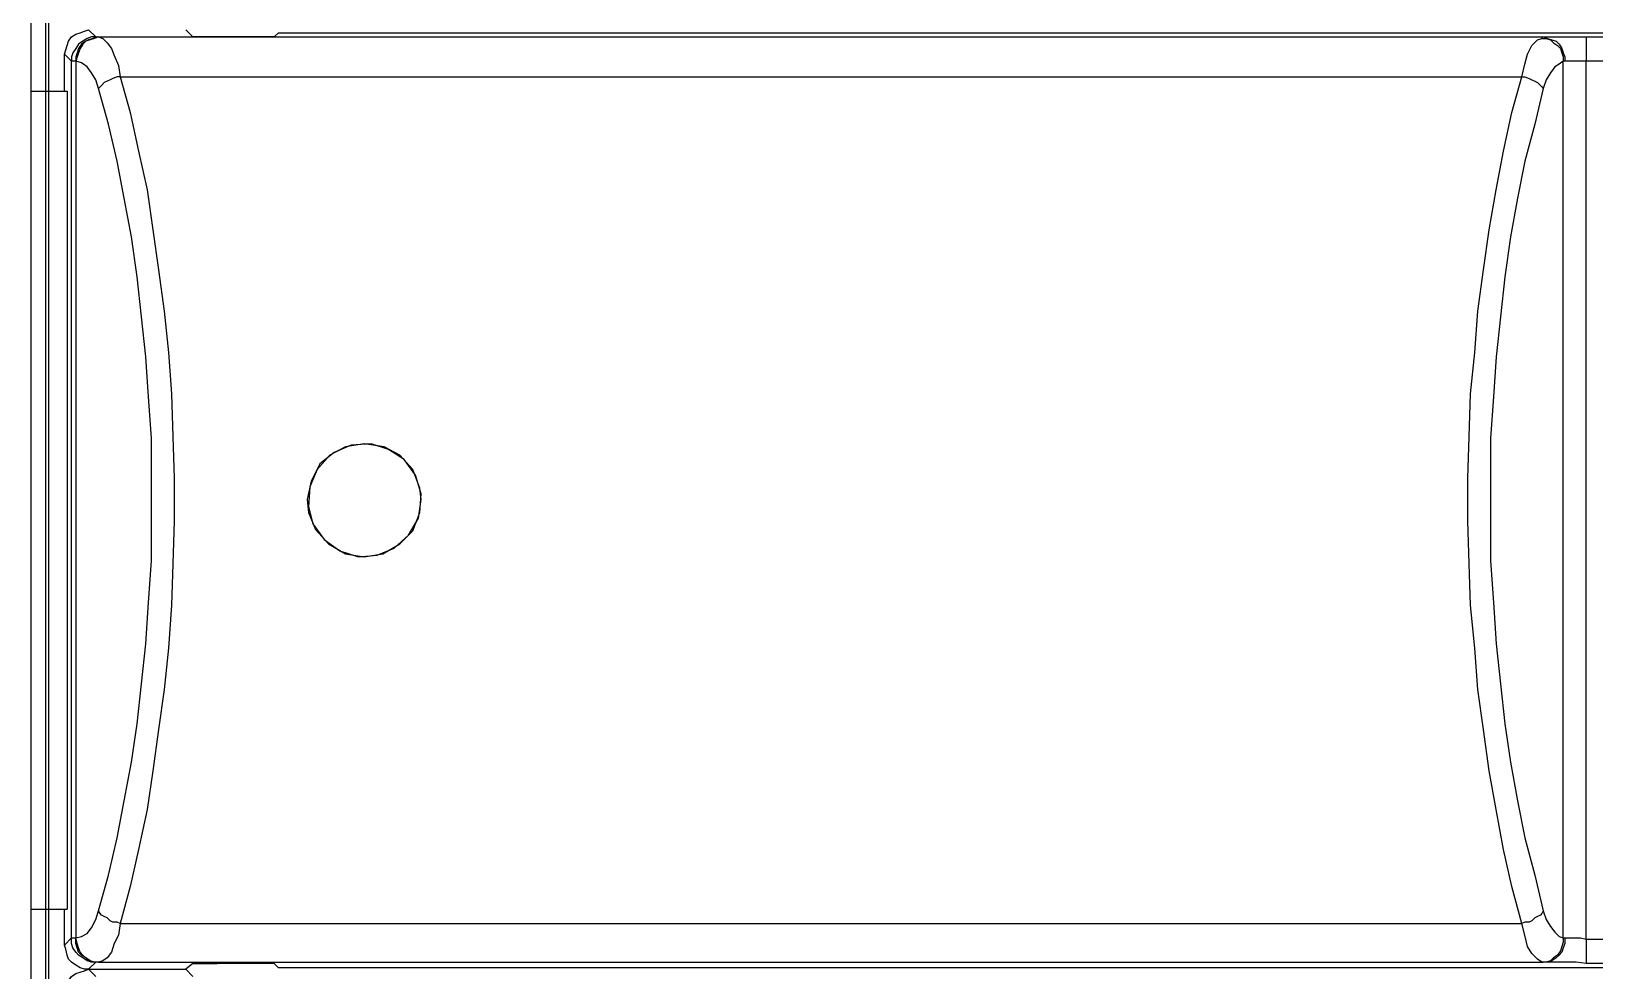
# Model space of a CAD drawing. Header units: centimetres. Extents: x -9.3 to 8.8, y -8.1 to 9.2.
# Drawn here: x -6.946 to -5.013, y 1.945 to 3.106 of the extents above; entities that cross this region are included whole.
import ezdxf

# ---------------------------------------------------------------- set-up
doc = ezdxf.new("R2010")
doc.units = ezdxf.units.CM
doc.header["$MEASUREMENT"] = 0
doc.layers.add('Camada 1', color=7, linetype='Continuous')

msp = doc.modelspace()

# ---------------------------------------------------------------- linework, layer by layer
at = {"layer": 'Camada 1', "color": 250, "lineweight": 25}
for points in [[(-6.94621, -0.45508), (-6.94621, -0.45508), (-6.94621, 6.68867), (-6.94621, 6.68867)], [(-6.94621, -0.45508), (-6.94621, -0.45508), (-6.94621, 6.68867), (-6.94621, 6.68867)], [(-6.92856, 6.67103), (-6.92856, 6.67103), (-6.92856, -0.43744), (-6.92856, -0.43744)], [(-6.92856, 6.67103), (-6.92856, 6.67103), (-6.92856, -0.43744), (-6.92856, -0.43744)], [(-6.92503, 6.6675), (-6.92503, 6.6675), (-6.92503, -0.43392), (-6.92503, -0.43392)], [(-6.92503, 6.6675), (-6.92503, 6.6675), (-6.92503, -0.43392), (-6.92503, -0.43392)], [(-6.87529, 3.1078), (-6.87529, 3.1078), (-6.86646, 3.09898), (-6.86646, 3.09898)], [(-6.86646, 3.09898), (-6.86646, 3.09898), (-6.8647, 3.09898), (-6.8647, 3.09898)], [(-6.8647, 3.09898), (-6.8647, 3.09898), (-6.86293, 3.09898), (-6.86293, 3.09898)], [(-6.86293, 3.09898), (-6.86293, 3.09898), (-5.07654, 3.09898), (-5.07654, 3.09898)], [(-6.75524, 3.1078), (-6.75524, 3.1078), (-6.74642, 3.09898), (-6.74642, 3.09898)], [(-6.71643, 3.09898), (-6.71643, 3.09898), (-6.74642, 3.09898), (-6.74642, 3.09898)], [(-6.64581, 3.09898), (-6.64581, 3.09898), (-6.71643, 3.09898), (-6.71643, 3.09898)], [(-6.64051, 3.10427), (-6.64051, 3.10427), (-6.64581, 3.09898), (-6.64581, 3.09898)], [(-6.64051, 3.10427), (-6.64051, 3.10427), (-3.3872, 3.10427), (-3.3872, 3.10427)], [(-5.07827, 3.09721), (-5.07827, 3.09721), (-5.07654, 3.09898), (-5.07654, 3.09898)], [(-5.07654, 3.09898), (-5.07654, 3.09898), (-5.02356, 3.09898), (-5.02356, 3.09898)], [(-5.02356, 3.09898), (-5.02356, 3.09898), (-5.02356, 3.06896), (-5.02356, 3.06896)], [(-5.02356, 3.09898), (-5.02356, 3.09898), (-5.00239, 3.09898), (-5.00239, 3.09898)], [(-6.89648, 3.06896), (-6.89648, 3.06896), (-6.90529, 3.07778), (-6.90529, 3.07778)], [(-6.90529, 3.03188), (-6.90529, 3.03188), (-6.90529, 3.07778), (-6.90529, 3.07778)], [(-6.89117, 3.06896), (-6.89117, 3.06896), (-6.89648, 3.06896), (-6.89648, 3.06896)], [(-6.89648, 1.98512), (-6.89648, 1.98512), (-6.89648, 3.06896), (-6.89648, 3.06896)], [(-6.89117, 3.06896), (-6.89117, 3.06896), (-6.89117, 3.06896), (-6.89117, 3.06896)], [(-6.89117, 3.06896), (-6.89117, 3.06896), (-6.89117, 1.98512), (-6.89117, 1.98512)], [(-5.05181, 1.98512), (-5.05181, 1.98512), (-5.05181, 3.06896), (-5.05181, 3.06896)], [(-5.05005, 3.06896), (-5.05005, 3.06896), (-5.05181, 3.06896), (-5.05181, 3.06896)], [(-5.02356, 3.06896), (-5.02356, 3.06896), (-5.05005, 3.06896), (-5.05005, 3.06896)], [(-5.02356, 1.98335), (-5.02356, 1.98335), (-5.02356, 3.06896), (-5.02356, 3.06896)], [(-5.00239, 3.06896), (-5.00239, 3.06896), (-5.02356, 3.06896), (-5.02356, 3.06896)], [(-6.83645, 3.04955), (-6.83645, 3.04955), (-5.103, 3.04955), (-5.103, 3.04955)], [(-6.9462, 3.03188), (-6.9462, 3.03188), (-6.90177, 3.03188), (-6.90177, 3.03188)], [(-6.90177, 3.03188), (-6.90177, 3.03188), (-6.90177, 2.02043), (-6.90177, 2.02043)], [(-6.9462, 2.02043), (-6.9462, 2.02043), (-6.90177, 2.02043), (-6.90177, 2.02043)], [(-6.90529, 1.9763), (-6.90529, 1.9763), (-6.90529, 2.02043), (-6.90529, 2.02043)], [(-6.83645, 2.00276), (-6.83645, 2.00276), (-5.103, 2.00276), (-5.103, 2.00276)], [(-6.90529, 1.9763), (-6.90529, 1.9763), (-6.89648, 1.98512), (-6.89648, 1.98512)], [(-6.89648, 1.98512), (-6.89648, 1.98512), (-6.89117, 1.98512), (-6.89117, 1.98512)], [(-6.89117, 1.98512), (-6.89117, 1.98512), (-6.89117, 1.98512), (-6.89117, 1.98512)], [(-5.05181, 1.98512), (-5.05181, 1.98512), (-5.05005, 1.98512), (-5.05005, 1.98512)], [(-5.02356, 1.98335), (-5.02356, 1.98335), (-5.02356, 1.95333), (-5.02356, 1.95333)], [(-5.02356, 1.98335), (-5.02356, 1.98335), (-5.00239, 1.98335), (-5.00239, 1.98335)], [(-6.86646, 1.95513), (-6.86646, 1.95513), (-6.87529, 1.94628), (-6.87529, 1.94628)], [(-6.8647, 1.95513), (-6.8647, 1.95513), (-6.86646, 1.95513), (-6.86646, 1.95513)], [(-6.86293, 1.95513), (-6.86293, 1.95513), (-6.8647, 1.95513), (-6.8647, 1.95513)], [(-6.86293, 1.95513), (-6.86293, 1.95513), (-5.07654, 1.95513), (-5.07654, 1.95513)], [(-6.74642, 1.95333), (-6.74642, 1.95333), (-6.75524, 1.94628), (-6.75524, 1.94628)], [(-6.74642, 1.95333), (-6.74642, 1.95333), (-6.71643, 1.95333), (-6.71643, 1.95333)], [(-6.64581, 1.95333), (-6.64581, 1.95333), (-6.71643, 1.95333), (-6.71643, 1.95333)], [(-6.64051, 1.94804), (-6.64051, 1.94804), (-6.64581, 1.95333), (-6.64581, 1.95333)], [(-5.07654, 1.95513), (-5.07654, 1.95513), (-5.07827, 1.95513), (-5.07827, 1.95513)], [(-5.00239, 1.95333), (-5.00239, 1.95333), (-5.02356, 1.95333), (-5.02356, 1.95333)], [(-6.87529, 1.94628), (-6.87529, 1.94628), (-6.75524, 1.94628), (-6.75524, 1.94628)], [(-6.87529, 1.94628), (-6.87529, 1.94628), (-6.86646, 1.93746), (-6.86646, 1.93746)], [(-6.87529, 1.94628), (-6.87529, 1.94628), (-6.75524, 1.94628), (-6.75524, 1.94628)], [(-6.75524, 1.94628), (-6.75524, 1.94628), (-6.74642, 1.93746), (-6.74642, 1.93746)], [(-3.3872, 1.94804), (-3.3872, 1.94804), (-6.64051, 1.94804), (-6.64051, 1.94804)]]:
    msp.add_open_spline(points, degree=3, dxfattribs=at)
for points, knots in [([(-6.90529, 3.07778), (-6.90529, 3.07778), (-6.90353, 3.0831), (-6.90353, 3.0831), (-6.90353, 3.0831), (-6.90177, 3.08839), (-6.90177, 3.08839), (-6.90177, 3.08839), (-6.9, 3.09369), (-6.9, 3.09369), (-6.9, 3.09369), (-6.89648, 3.09898), (-6.89648, 3.09898), (-6.89648, 3.09898), (-6.89117, 3.1025), (-6.89117, 3.1025), (-6.89117, 3.1025), (-6.88588, 3.10427), (-6.88588, 3.10427), (-6.88588, 3.10427), (-6.88059, 3.10603), (-6.88059, 3.10603), (-6.88059, 3.10603), (-6.87529, 3.1078), (-6.87529, 3.1078)], [0, 0, 0, 0, 0.125, 0.125, 0.125, 0.25, 0.25, 0.25, 0.375, 0.375, 0.375, 0.5, 0.5, 0.5, 0.625, 0.625, 0.625, 0.75, 0.75, 0.75, 0.875, 0.875, 0.875, 1, 1, 1, 1]), ([(-6.86646, 3.09898), (-6.86646, 3.09898), (-6.87175, 3.09898), (-6.87175, 3.09898), (-6.87175, 3.09898), (-6.87706, 3.09721), (-6.87706, 3.09721), (-6.87706, 3.09721), (-6.88235, 3.09369), (-6.88235, 3.09369), (-6.88235, 3.09369), (-6.88764, 3.09016), (-6.88764, 3.09016), (-6.88764, 3.09016), (-6.89117, 3.08487), (-6.89117, 3.08487), (-6.89117, 3.08487), (-6.8947, 3.07957), (-6.8947, 3.07957), (-6.8947, 3.07957), (-6.89648, 3.07428), (-6.89648, 3.07428), (-6.89648, 3.07428), (-6.89648, 3.06896), (-6.89648, 3.06896)], [0, 0, 0, 0, 0.125, 0.125, 0.125, 0.25, 0.25, 0.25, 0.375, 0.375, 0.375, 0.5, 0.5, 0.5, 0.625, 0.625, 0.625, 0.75, 0.75, 0.75, 0.875, 0.875, 0.875, 1, 1, 1, 1]), ([(-6.86293, 3.09898), (-6.86293, 3.09898), (-6.86822, 3.09721), (-6.86822, 3.09721), (-6.86822, 3.09721), (-6.87352, 3.09545), (-6.87352, 3.09545), (-6.87352, 3.09545), (-6.87881, 3.09369), (-6.87881, 3.09369), (-6.87881, 3.09369), (-6.88235, 3.09016), (-6.88235, 3.09016), (-6.88235, 3.09016), (-6.88588, 3.08487), (-6.88588, 3.08487), (-6.88588, 3.08487), (-6.88764, 3.07957), (-6.88764, 3.07957), (-6.88764, 3.07957), (-6.88941, 3.07428), (-6.88941, 3.07428), (-6.88941, 3.07428), (-6.89117, 3.06896), (-6.89117, 3.06896)], [0, 0, 0, 0, 0.125, 0.125, 0.125, 0.25, 0.25, 0.25, 0.375, 0.375, 0.375, 0.5, 0.5, 0.5, 0.625, 0.625, 0.625, 0.75, 0.75, 0.75, 0.875, 0.875, 0.875, 1, 1, 1, 1]), ([(-6.8647, 3.09898), (-6.8647, 3.09898), (-6.86999, 3.09721), (-6.86999, 3.09721), (-6.86999, 3.09721), (-6.87529, 3.09545), (-6.87529, 3.09545), (-6.87529, 3.09545), (-6.87881, 3.09369), (-6.87881, 3.09369), (-6.87881, 3.09369), (-6.88411, 3.09016), (-6.88411, 3.09016), (-6.88411, 3.09016), (-6.88764, 3.08487), (-6.88764, 3.08487), (-6.88764, 3.08487), (-6.88941, 3.07957), (-6.88941, 3.07957), (-6.88941, 3.07957), (-6.89117, 3.07428), (-6.89117, 3.07428), (-6.89117, 3.07428), (-6.89117, 3.06896), (-6.89117, 3.06896)], [0, 0, 0, 0, 0.125, 0.125, 0.125, 0.25, 0.25, 0.25, 0.375, 0.375, 0.375, 0.5, 0.5, 0.5, 0.625, 0.625, 0.625, 0.75, 0.75, 0.75, 0.875, 0.875, 0.875, 1, 1, 1, 1]), ([(-6.86293, 3.09898), (-6.86293, 3.09898), (-6.85763, 3.09721), (-6.85763, 3.09721), (-6.85763, 3.09721), (-6.85234, 3.09192), (-6.85234, 3.09192), (-6.85234, 3.09192), (-6.84705, 3.08487), (-6.84705, 3.08487), (-6.84705, 3.08487), (-6.84352, 3.07605), (-6.84352, 3.07605), (-6.84352, 3.07605), (-6.83821, 3.06366), (-6.83821, 3.06366), (-6.83821, 3.06366), (-6.83645, 3.04955), (-6.83645, 3.04955)], [0, 0, 0, 0, 0.1666667, 0.1666667, 0.1666667, 0.3333333, 0.3333333, 0.3333333, 0.5, 0.5, 0.5, 0.6666667, 0.6666667, 0.6666667, 0.8333333, 0.8333333, 0.8333333, 1, 1, 1, 1]), ([(-5.103, 3.04955), (-5.103, 3.04955), (-5.09947, 3.06543), (-5.09947, 3.06543), (-5.09947, 3.06543), (-5.09595, 3.07778), (-5.09595, 3.07778), (-5.09595, 3.07778), (-5.09065, 3.08839), (-5.09065, 3.08839), (-5.09065, 3.08839), (-5.0836, 3.09545), (-5.0836, 3.09545), (-5.0836, 3.09545), (-5.07827, 3.09721), (-5.07827, 3.09721)], [0, 0, 0, 0, 0.2, 0.2, 0.2, 0.4, 0.4, 0.4, 0.6, 0.6, 0.6, 0.8, 0.8, 0.8, 1, 1, 1, 1]), ([(-5.07827, 3.09721), (-5.07827, 3.09721), (-5.07298, 3.09721), (-5.07298, 3.09721), (-5.07298, 3.09721), (-5.06769, 3.09545), (-5.06769, 3.09545), (-5.06769, 3.09545), (-5.06416, 3.09192), (-5.06416, 3.09192), (-5.06416, 3.09192), (-5.05887, 3.08839), (-5.05887, 3.08839), (-5.05887, 3.08839), (-5.05534, 3.08487), (-5.05534, 3.08487), (-5.05534, 3.08487), (-5.05358, 3.07957), (-5.05358, 3.07957), (-5.05358, 3.07957), (-5.05181, 3.07428), (-5.05181, 3.07428), (-5.05181, 3.07428), (-5.05181, 3.06896), (-5.05181, 3.06896)], [0, 0, 0, 0, 0.125, 0.125, 0.125, 0.25, 0.25, 0.25, 0.375, 0.375, 0.375, 0.5, 0.5, 0.5, 0.625, 0.625, 0.625, 0.75, 0.75, 0.75, 0.875, 0.875, 0.875, 1, 1, 1, 1]), ([(-5.07654, 3.09898), (-5.07654, 3.09898), (-5.07122, 3.09721), (-5.07122, 3.09721), (-5.07122, 3.09721), (-5.06593, 3.09545), (-5.06593, 3.09545), (-5.06593, 3.09545), (-5.06063, 3.09369), (-5.06063, 3.09369), (-5.06063, 3.09369), (-5.05711, 3.09016), (-5.05711, 3.09016), (-5.05711, 3.09016), (-5.05358, 3.08487), (-5.05358, 3.08487), (-5.05358, 3.08487), (-5.05181, 3.07957), (-5.05181, 3.07957), (-5.05181, 3.07957), (-5.05005, 3.07428), (-5.05005, 3.07428), (-5.05005, 3.07428), (-5.05005, 3.06896), (-5.05005, 3.06896)], [0, 0, 0, 0, 0.125, 0.125, 0.125, 0.25, 0.25, 0.25, 0.375, 0.375, 0.375, 0.5, 0.5, 0.5, 0.625, 0.625, 0.625, 0.75, 0.75, 0.75, 0.875, 0.875, 0.875, 1, 1, 1, 1]), ([(-6.86293, 3.03541), (-6.86293, 3.03541), (-6.86646, 3.04603), (-6.86646, 3.04603), (-6.86646, 3.04603), (-6.87175, 3.05484), (-6.87175, 3.05484), (-6.87175, 3.05484), (-6.87706, 3.0619), (-6.87706, 3.0619), (-6.87706, 3.0619), (-6.88411, 3.06719), (-6.88411, 3.06719), (-6.88411, 3.06719), (-6.89117, 3.06896), (-6.89117, 3.06896)], [0, 0, 0, 0, 0.2, 0.2, 0.2, 0.4, 0.4, 0.4, 0.6, 0.6, 0.6, 0.8, 0.8, 0.8, 1, 1, 1, 1]), ([(-5.05181, 3.06896), (-5.05181, 3.06896), (-5.05711, 3.06543), (-5.05711, 3.06543), (-5.05711, 3.06543), (-5.0624, 3.0619), (-5.0624, 3.0619), (-5.0624, 3.0619), (-5.06769, 3.05484), (-5.06769, 3.05484), (-5.06769, 3.05484), (-5.07298, 3.04603), (-5.07298, 3.04603), (-5.07298, 3.04603), (-5.07654, 3.03541), (-5.07654, 3.03541)], [0, 0, 0, 0, 0.2, 0.2, 0.2, 0.4, 0.4, 0.4, 0.6, 0.6, 0.6, 0.8, 0.8, 0.8, 1, 1, 1, 1]), ([(-6.83645, 3.04955), (-6.83645, 3.04955), (-6.83998, 3.04955), (-6.83998, 3.04955), (-6.83998, 3.04955), (-6.84528, 3.04779), (-6.84528, 3.04779), (-6.84528, 3.04779), (-6.84881, 3.04603), (-6.84881, 3.04603), (-6.84881, 3.04603), (-6.85234, 3.04423), (-6.85234, 3.04423), (-6.85234, 3.04423), (-6.85588, 3.0425), (-6.85588, 3.0425), (-6.85588, 3.0425), (-6.85941, 3.03893), (-6.85941, 3.03893), (-6.85941, 3.03893), (-6.86116, 3.03717), (-6.86116, 3.03717), (-6.86116, 3.03717), (-6.86293, 3.03541), (-6.86293, 3.03541)], [0, 0, 0, 0, 0.125, 0.125, 0.125, 0.25, 0.25, 0.25, 0.375, 0.375, 0.375, 0.5, 0.5, 0.5, 0.625, 0.625, 0.625, 0.75, 0.75, 0.75, 0.875, 0.875, 0.875, 1, 1, 1, 1]), ([(-6.86293, 2.01867), (-6.86293, 2.01867), (-6.85058, 2.0628), (-6.85058, 2.0628), (-6.85058, 2.0628), (-6.83998, 2.10869), (-6.83998, 2.10869), (-6.83998, 2.10869), (-6.83116, 2.15459), (-6.83116, 2.15459), (-6.83116, 2.15459), (-6.82234, 2.20225), (-6.82234, 2.20225), (-6.82234, 2.20225), (-6.81527, 2.24991), (-6.81527, 2.24991), (-6.81527, 2.24991), (-6.80998, 2.29934), (-6.80998, 2.29934), (-6.80998, 2.29934), (-6.8047, 2.34876), (-6.8047, 2.34876), (-6.8047, 2.34876), (-6.80113, 2.39995), (-6.80113, 2.39995), (-6.80113, 2.39995), (-6.79764, 2.45114), (-6.79764, 2.45114), (-6.79764, 2.45114), (-6.79764, 2.60294), (-6.79764, 2.60294), (-6.79764, 2.60294), (-6.80113, 2.65416), (-6.80113, 2.65416), (-6.80113, 2.65416), (-6.8047, 2.70355), (-6.8047, 2.70355), (-6.8047, 2.70355), (-6.80998, 2.75301), (-6.80998, 2.75301), (-6.80998, 2.75301), (-6.81527, 2.8024), (-6.81527, 2.8024), (-6.81527, 2.8024), (-6.82234, 2.85182), (-6.82234, 2.85182), (-6.82234, 2.85182), (-6.83116, 2.89952), (-6.83116, 2.89952), (-6.83116, 2.89952), (-6.83998, 2.94541), (-6.83998, 2.94541), (-6.83998, 2.94541), (-6.85058, 2.99131), (-6.85058, 2.99131), (-6.85058, 2.99131), (-6.86293, 3.03541), (-6.86293, 3.03541)], [0, 0, 0, 0, 0.0526316, 0.0526316, 0.0526316, 0.1052632, 0.1052632, 0.1052632, 0.1578947, 0.1578947, 0.1578947, 0.2105263, 0.2105263, 0.2105263, 0.2631579, 0.2631579, 0.2631579, 0.3157895, 0.3157895, 0.3157895, 0.3684211, 0.3684211, 0.3684211, 0.4210526, 0.4210526, 0.4210526, 0.4736842, 0.4736842, 0.4736842, 0.5263158, 0.5263158, 0.5263158, 0.5789474, 0.5789474, 0.5789474, 0.6315789, 0.6315789, 0.6315789, 0.6842105, 0.6842105, 0.6842105, 0.7368421, 0.7368421, 0.7368421, 0.7894737, 0.7894737, 0.7894737, 0.8421053, 0.8421053, 0.8421053, 0.8947368, 0.8947368, 0.8947368, 0.9473684, 0.9473684, 0.9473684, 1, 1, 1, 1]), ([(-6.83645, 3.04955), (-6.83645, 3.04955), (-6.82409, 3.00542), (-6.82409, 3.00542), (-6.82409, 3.00542), (-6.81351, 2.95776), (-6.81351, 2.95776), (-6.81351, 2.95776), (-6.8029, 2.9101), (-6.8029, 2.9101), (-6.8029, 2.9101), (-6.79584, 2.86068), (-6.79584, 2.86068), (-6.79584, 2.86068), (-6.78879, 2.81125), (-6.78879, 2.81125), (-6.78879, 2.81125), (-6.78173, 2.76006), (-6.78173, 2.76006), (-6.78173, 2.76006), (-6.77644, 2.70888), (-6.77644, 2.70888), (-6.77644, 2.70888), (-6.77291, 2.65765), (-6.77291, 2.65765), (-6.77291, 2.65765), (-6.77115, 2.6047), (-6.77115, 2.6047), (-6.77115, 2.6047), (-6.76938, 2.55351), (-6.76938, 2.55351), (-6.76938, 2.55351), (-6.76938, 2.50056), (-6.76938, 2.50056), (-6.76938, 2.50056), (-6.77115, 2.44761), (-6.77115, 2.44761), (-6.77115, 2.44761), (-6.77291, 2.39642), (-6.77291, 2.39642), (-6.77291, 2.39642), (-6.77644, 2.34347), (-6.77644, 2.34347), (-6.77644, 2.34347), (-6.78173, 2.29224), (-6.78173, 2.29224), (-6.78173, 2.29224), (-6.78879, 2.24286), (-6.78879, 2.24286), (-6.78879, 2.24286), (-6.79584, 2.19167), (-6.79584, 2.19167), (-6.79584, 2.19167), (-6.8029, 2.14401), (-6.8029, 2.14401), (-6.8029, 2.14401), (-6.81351, 2.09455), (-6.81351, 2.09455), (-6.81351, 2.09455), (-6.82409, 2.04865), (-6.82409, 2.04865), (-6.82409, 2.04865), (-6.83645, 2.00276), (-6.83645, 2.00276)], [0, 0, 0, 0, 0.047619, 0.047619, 0.047619, 0.0952381, 0.0952381, 0.0952381, 0.1428571, 0.1428571, 0.1428571, 0.1904762, 0.1904762, 0.1904762, 0.2380952, 0.2380952, 0.2380952, 0.2857143, 0.2857143, 0.2857143, 0.3333333, 0.3333333, 0.3333333, 0.3809524, 0.3809524, 0.3809524, 0.4285714, 0.4285714, 0.4285714, 0.4761905, 0.4761905, 0.4761905, 0.5238095, 0.5238095, 0.5238095, 0.5714286, 0.5714286, 0.5714286, 0.6190476, 0.6190476, 0.6190476, 0.6666667, 0.6666667, 0.6666667, 0.7142857, 0.7142857, 0.7142857, 0.7619048, 0.7619048, 0.7619048, 0.8095238, 0.8095238, 0.8095238, 0.8571429, 0.8571429, 0.8571429, 0.9047619, 0.9047619, 0.9047619, 0.952381, 0.952381, 0.952381, 1, 1, 1, 1]), ([(-5.103, 2.00276), (-5.103, 2.00276), (-5.11535, 2.04865), (-5.11535, 2.04865), (-5.11535, 2.04865), (-5.12597, 2.09455), (-5.12597, 2.09455), (-5.12597, 2.09455), (-5.13479, 2.14401), (-5.13479, 2.14401), (-5.13479, 2.14401), (-5.14361, 2.19167), (-5.14361, 2.19167), (-5.14361, 2.19167), (-5.15066, 2.24286), (-5.15066, 2.24286), (-5.15066, 2.24286), (-5.15772, 2.29224), (-5.15772, 2.29224), (-5.15772, 2.29224), (-5.16125, 2.34347), (-5.16125, 2.34347), (-5.16125, 2.34347), (-5.16657, 2.39642), (-5.16657, 2.39642), (-5.16657, 2.39642), (-5.1683, 2.44761), (-5.1683, 2.44761), (-5.1683, 2.44761), (-5.17007, 2.50056), (-5.17007, 2.50056), (-5.17007, 2.50056), (-5.17007, 2.55351), (-5.17007, 2.55351), (-5.17007, 2.55351), (-5.1683, 2.6047), (-5.1683, 2.6047), (-5.1683, 2.6047), (-5.16657, 2.65765), (-5.16657, 2.65765), (-5.16657, 2.65765), (-5.16125, 2.70888), (-5.16125, 2.70888), (-5.16125, 2.70888), (-5.15772, 2.76006), (-5.15772, 2.76006), (-5.15772, 2.76006), (-5.15066, 2.81125), (-5.15066, 2.81125), (-5.15066, 2.81125), (-5.14361, 2.86068), (-5.14361, 2.86068), (-5.14361, 2.86068), (-5.13479, 2.9101), (-5.13479, 2.9101), (-5.13479, 2.9101), (-5.12597, 2.95776), (-5.12597, 2.95776), (-5.12597, 2.95776), (-5.11535, 3.00542), (-5.11535, 3.00542), (-5.11535, 3.00542), (-5.103, 3.04955), (-5.103, 3.04955)], [0, 0, 0, 0, 0.047619, 0.047619, 0.047619, 0.0952381, 0.0952381, 0.0952381, 0.1428571, 0.1428571, 0.1428571, 0.1904762, 0.1904762, 0.1904762, 0.2380952, 0.2380952, 0.2380952, 0.2857143, 0.2857143, 0.2857143, 0.3333333, 0.3333333, 0.3333333, 0.3809524, 0.3809524, 0.3809524, 0.4285714, 0.4285714, 0.4285714, 0.4761905, 0.4761905, 0.4761905, 0.5238095, 0.5238095, 0.5238095, 0.5714286, 0.5714286, 0.5714286, 0.6190476, 0.6190476, 0.6190476, 0.6666667, 0.6666667, 0.6666667, 0.7142857, 0.7142857, 0.7142857, 0.7619048, 0.7619048, 0.7619048, 0.8095238, 0.8095238, 0.8095238, 0.8571429, 0.8571429, 0.8571429, 0.9047619, 0.9047619, 0.9047619, 0.952381, 0.952381, 0.952381, 1, 1, 1, 1]), ([(-5.07654, 3.03541), (-5.07654, 3.03541), (-5.08713, 2.99131), (-5.08713, 2.99131), (-5.08713, 2.99131), (-5.09947, 2.94541), (-5.09947, 2.94541), (-5.09947, 2.94541), (-5.10829, 2.89952), (-5.10829, 2.89952), (-5.10829, 2.89952), (-5.11711, 2.85182), (-5.11711, 2.85182), (-5.11711, 2.85182), (-5.12417, 2.8024), (-5.12417, 2.8024), (-5.12417, 2.8024), (-5.1295, 2.75301), (-5.1295, 2.75301), (-5.1295, 2.75301), (-5.13479, 2.70355), (-5.13479, 2.70355), (-5.13479, 2.70355), (-5.13832, 2.65416), (-5.13832, 2.65416), (-5.13832, 2.65416), (-5.14184, 2.60294), (-5.14184, 2.60294), (-5.14184, 2.60294), (-5.14184, 2.45114), (-5.14184, 2.45114), (-5.14184, 2.45114), (-5.13832, 2.39995), (-5.13832, 2.39995), (-5.13832, 2.39995), (-5.13479, 2.34876), (-5.13479, 2.34876), (-5.13479, 2.34876), (-5.1295, 2.29934), (-5.1295, 2.29934), (-5.1295, 2.29934), (-5.12417, 2.24991), (-5.12417, 2.24991), (-5.12417, 2.24991), (-5.11711, 2.20225), (-5.11711, 2.20225), (-5.11711, 2.20225), (-5.10829, 2.15459), (-5.10829, 2.15459), (-5.10829, 2.15459), (-5.09947, 2.10869), (-5.09947, 2.10869), (-5.09947, 2.10869), (-5.08713, 2.0628), (-5.08713, 2.0628), (-5.08713, 2.0628), (-5.07654, 2.01867), (-5.07654, 2.01867)], [0, 0, 0, 0, 0.0526316, 0.0526316, 0.0526316, 0.1052632, 0.1052632, 0.1052632, 0.1578947, 0.1578947, 0.1578947, 0.2105263, 0.2105263, 0.2105263, 0.2631579, 0.2631579, 0.2631579, 0.3157895, 0.3157895, 0.3157895, 0.3684211, 0.3684211, 0.3684211, 0.4210526, 0.4210526, 0.4210526, 0.4736842, 0.4736842, 0.4736842, 0.5263158, 0.5263158, 0.5263158, 0.5789474, 0.5789474, 0.5789474, 0.6315789, 0.6315789, 0.6315789, 0.6842105, 0.6842105, 0.6842105, 0.7368421, 0.7368421, 0.7368421, 0.7894737, 0.7894737, 0.7894737, 0.8421053, 0.8421053, 0.8421053, 0.8947368, 0.8947368, 0.8947368, 0.9473684, 0.9473684, 0.9473684, 1, 1, 1, 1]), ([(-5.103, 3.04955), (-5.103, 3.04955), (-5.09947, 3.04955), (-5.09947, 3.04955), (-5.09947, 3.04955), (-5.09418, 3.04779), (-5.09418, 3.04779), (-5.09418, 3.04779), (-5.09065, 3.04603), (-5.09065, 3.04603), (-5.09065, 3.04603), (-5.08713, 3.04423), (-5.08713, 3.04423), (-5.08713, 3.04423), (-5.0836, 3.0425), (-5.0836, 3.0425), (-5.0836, 3.0425), (-5.08007, 3.03893), (-5.08007, 3.03893), (-5.08007, 3.03893), (-5.07827, 3.03717), (-5.07827, 3.03717), (-5.07827, 3.03717), (-5.07654, 3.03541), (-5.07654, 3.03541)], [0, 0, 0, 0, 0.125, 0.125, 0.125, 0.25, 0.25, 0.25, 0.375, 0.375, 0.375, 0.5, 0.5, 0.5, 0.625, 0.625, 0.625, 0.75, 0.75, 0.75, 0.875, 0.875, 0.875, 1, 1, 1, 1]), ([(-6.6052, 2.52705), (-6.6052, 2.52705), (-6.59991, 2.54998), (-6.59991, 2.54998), (-6.59991, 2.54998), (-6.58933, 2.57119), (-6.58933, 2.57119), (-6.58933, 2.57119), (-6.57169, 2.5853), (-6.57169, 2.5853), (-6.57169, 2.5853), (-6.55048, 2.59412), (-6.55048, 2.59412), (-6.55048, 2.59412), (-6.52576, 2.59588), (-6.52576, 2.59588), (-6.52576, 2.59588), (-6.50459, 2.58883), (-6.50459, 2.58883), (-6.50459, 2.58883), (-6.48519, 2.57648), (-6.48519, 2.57648), (-6.48519, 2.57648), (-6.47104, 2.55704), (-6.47104, 2.55704), (-6.47104, 2.55704), (-6.46398, 2.53411), (-6.46398, 2.53411), (-6.46398, 2.53411), (-6.46575, 2.51114), (-6.46575, 2.51114), (-6.46575, 2.51114), (-6.4746, 2.48821), (-6.4746, 2.48821), (-6.4746, 2.48821), (-6.49048, 2.4723), (-6.49048, 2.4723), (-6.49048, 2.4723), (-6.51164, 2.45996), (-6.51164, 2.45996), (-6.51164, 2.45996), (-6.53461, 2.45643), (-6.53461, 2.45643), (-6.53461, 2.45643), (-6.55754, 2.45996), (-6.55754, 2.45996), (-6.55754, 2.45996), (-6.57874, 2.4723), (-6.57874, 2.4723), (-6.57874, 2.4723), (-6.59462, 2.48998), (-6.59462, 2.48998), (-6.59462, 2.48998), (-6.60344, 2.51114), (-6.60344, 2.51114), (-6.60344, 2.51114), (-6.6052, 2.52705), (-6.6052, 2.52705)], [0, 0, 0, 0, 0.0526316, 0.0526316, 0.0526316, 0.1052632, 0.1052632, 0.1052632, 0.1578947, 0.1578947, 0.1578947, 0.2105263, 0.2105263, 0.2105263, 0.2631579, 0.2631579, 0.2631579, 0.3157895, 0.3157895, 0.3157895, 0.3684211, 0.3684211, 0.3684211, 0.4210526, 0.4210526, 0.4210526, 0.4736842, 0.4736842, 0.4736842, 0.5263158, 0.5263158, 0.5263158, 0.5789474, 0.5789474, 0.5789474, 0.6315789, 0.6315789, 0.6315789, 0.6842105, 0.6842105, 0.6842105, 0.7368421, 0.7368421, 0.7368421, 0.7894737, 0.7894737, 0.7894737, 0.8421053, 0.8421053, 0.8421053, 0.8947368, 0.8947368, 0.8947368, 0.9473684, 0.9473684, 0.9473684, 1, 1, 1, 1]), ([(-6.46398, 2.52705), (-6.46398, 2.52705), (-6.46751, 2.50409), (-6.46751, 2.50409), (-6.46751, 2.50409), (-6.47989, 2.48292), (-6.47989, 2.48292), (-6.47989, 2.48292), (-6.49753, 2.46701), (-6.49753, 2.46701), (-6.49753, 2.46701), (-6.5187, 2.45819), (-6.5187, 2.45819), (-6.5187, 2.45819), (-6.54167, 2.45643), (-6.54167, 2.45643), (-6.54167, 2.45643), (-6.56463, 2.46348), (-6.56463, 2.46348), (-6.56463, 2.46348), (-6.58403, 2.47763), (-6.58403, 2.47763), (-6.58403, 2.47763), (-6.59815, 2.49703), (-6.59815, 2.49703), (-6.59815, 2.49703), (-6.60344, 2.5182), (-6.60344, 2.5182), (-6.60344, 2.5182), (-6.60167, 2.54293), (-6.60167, 2.54293), (-6.60167, 2.54293), (-6.59285, 2.56413), (-6.59285, 2.56413), (-6.59285, 2.56413), (-6.57698, 2.58177), (-6.57698, 2.58177), (-6.57698, 2.58177), (-6.55754, 2.59235), (-6.55754, 2.59235), (-6.55754, 2.59235), (-6.53461, 2.59588), (-6.53461, 2.59588), (-6.53461, 2.59588), (-6.50988, 2.59235), (-6.50988, 2.59235), (-6.50988, 2.59235), (-6.49048, 2.58177), (-6.49048, 2.58177), (-6.49048, 2.58177), (-6.4746, 2.56413), (-6.4746, 2.56413), (-6.4746, 2.56413), (-6.46575, 2.54116), (-6.46575, 2.54116), (-6.46575, 2.54116), (-6.46398, 2.52705), (-6.46398, 2.52705)], [0, 0, 0, 0, 0.0526316, 0.0526316, 0.0526316, 0.1052632, 0.1052632, 0.1052632, 0.1578947, 0.1578947, 0.1578947, 0.2105263, 0.2105263, 0.2105263, 0.2631579, 0.2631579, 0.2631579, 0.3157895, 0.3157895, 0.3157895, 0.3684211, 0.3684211, 0.3684211, 0.4210526, 0.4210526, 0.4210526, 0.4736842, 0.4736842, 0.4736842, 0.5263158, 0.5263158, 0.5263158, 0.5789474, 0.5789474, 0.5789474, 0.6315789, 0.6315789, 0.6315789, 0.6842105, 0.6842105, 0.6842105, 0.7368421, 0.7368421, 0.7368421, 0.7894737, 0.7894737, 0.7894737, 0.8421053, 0.8421053, 0.8421053, 0.8947368, 0.8947368, 0.8947368, 0.9473684, 0.9473684, 0.9473684, 1, 1, 1, 1]), ([(-6.89117, 1.98512), (-6.89117, 1.98512), (-6.88411, 1.98688), (-6.88411, 1.98688), (-6.88411, 1.98688), (-6.87706, 1.99041), (-6.87706, 1.99041), (-6.87706, 1.99041), (-6.87175, 1.99746), (-6.87175, 1.99746), (-6.87175, 1.99746), (-6.86646, 2.00805), (-6.86646, 2.00805), (-6.86646, 2.00805), (-6.86293, 2.01867), (-6.86293, 2.01867)], [0, 0, 0, 0, 0.2, 0.2, 0.2, 0.4, 0.4, 0.4, 0.6, 0.6, 0.6, 0.8, 0.8, 0.8, 1, 1, 1, 1]), ([(-6.83645, 2.00276), (-6.83645, 2.00276), (-6.83998, 2.00452), (-6.83998, 2.00452), (-6.83998, 2.00452), (-6.84528, 2.00452), (-6.84528, 2.00452), (-6.84528, 2.00452), (-6.84881, 2.00628), (-6.84881, 2.00628), (-6.84881, 2.00628), (-6.85234, 2.00981), (-6.85234, 2.00981), (-6.85234, 2.00981), (-6.85588, 2.01157), (-6.85588, 2.01157), (-6.85588, 2.01157), (-6.85941, 2.01337), (-6.85941, 2.01337), (-6.85941, 2.01337), (-6.86116, 2.0151), (-6.86116, 2.0151), (-6.86116, 2.0151), (-6.86293, 2.01867), (-6.86293, 2.01867)], [0, 0, 0, 0, 0.125, 0.125, 0.125, 0.25, 0.25, 0.25, 0.375, 0.375, 0.375, 0.5, 0.5, 0.5, 0.625, 0.625, 0.625, 0.75, 0.75, 0.75, 0.875, 0.875, 0.875, 1, 1, 1, 1]), ([(-5.07654, 2.01867), (-5.07654, 2.01867), (-5.07827, 2.0151), (-5.07827, 2.0151), (-5.07827, 2.0151), (-5.08007, 2.01337), (-5.08007, 2.01337), (-5.08007, 2.01337), (-5.0836, 2.01157), (-5.0836, 2.01157), (-5.0836, 2.01157), (-5.08713, 2.00981), (-5.08713, 2.00981), (-5.08713, 2.00981), (-5.09065, 2.00628), (-5.09065, 2.00628), (-5.09065, 2.00628), (-5.09418, 2.00452), (-5.09418, 2.00452), (-5.09418, 2.00452), (-5.09947, 2.00452), (-5.09947, 2.00452), (-5.09947, 2.00452), (-5.103, 2.00276), (-5.103, 2.00276)], [0, 0, 0, 0, 0.125, 0.125, 0.125, 0.25, 0.25, 0.25, 0.375, 0.375, 0.375, 0.5, 0.5, 0.5, 0.625, 0.625, 0.625, 0.75, 0.75, 0.75, 0.875, 0.875, 0.875, 1, 1, 1, 1]), ([(-5.07654, 2.01867), (-5.07654, 2.01867), (-5.07298, 2.00805), (-5.07298, 2.00805), (-5.07298, 2.00805), (-5.06769, 1.99923), (-5.06769, 1.99923), (-5.06769, 1.99923), (-5.0624, 1.99217), (-5.0624, 1.99217), (-5.0624, 1.99217), (-5.05711, 1.98688), (-5.05711, 1.98688), (-5.05711, 1.98688), (-5.05181, 1.98512), (-5.05181, 1.98512)], [0, 0, 0, 0, 0.2, 0.2, 0.2, 0.4, 0.4, 0.4, 0.6, 0.6, 0.6, 0.8, 0.8, 0.8, 1, 1, 1, 1]), ([(-6.83645, 2.00276), (-6.83645, 2.00276), (-6.83821, 1.98864), (-6.83821, 1.98864), (-6.83821, 1.98864), (-6.84352, 1.97806), (-6.84352, 1.97806), (-6.84352, 1.97806), (-6.84705, 1.96748), (-6.84705, 1.96748), (-6.84705, 1.96748), (-6.85234, 1.96039), (-6.85234, 1.96039), (-6.85234, 1.96039), (-6.85763, 1.95686), (-6.85763, 1.95686), (-6.85763, 1.95686), (-6.86293, 1.95513), (-6.86293, 1.95513)], [0, 0, 0, 0, 0.1666667, 0.1666667, 0.1666667, 0.3333333, 0.3333333, 0.3333333, 0.5, 0.5, 0.5, 0.6666667, 0.6666667, 0.6666667, 0.8333333, 0.8333333, 0.8333333, 1, 1, 1, 1]), ([(-5.07827, 1.95513), (-5.07827, 1.95513), (-5.0836, 1.95866), (-5.0836, 1.95866), (-5.0836, 1.95866), (-5.09065, 1.96571), (-5.09065, 1.96571), (-5.09065, 1.96571), (-5.09595, 1.97453), (-5.09595, 1.97453), (-5.09595, 1.97453), (-5.09947, 1.98864), (-5.09947, 1.98864), (-5.09947, 1.98864), (-5.103, 2.00276), (-5.103, 2.00276)], [0, 0, 0, 0, 0.2, 0.2, 0.2, 0.4, 0.4, 0.4, 0.6, 0.6, 0.6, 0.8, 0.8, 0.8, 1, 1, 1, 1]), ([(-6.87529, 1.94628), (-6.87529, 1.94628), (-6.88059, 1.94628), (-6.88059, 1.94628), (-6.88059, 1.94628), (-6.88588, 1.94804), (-6.88588, 1.94804), (-6.88588, 1.94804), (-6.89117, 1.95157), (-6.89117, 1.95157), (-6.89117, 1.95157), (-6.89648, 1.95513), (-6.89648, 1.95513), (-6.89648, 1.95513), (-6.9, 1.95866), (-6.9, 1.95866), (-6.9, 1.95866), (-6.90177, 1.96395), (-6.90177, 1.96395), (-6.90177, 1.96395), (-6.90353, 1.97101), (-6.90353, 1.97101), (-6.90353, 1.97101), (-6.90529, 1.9763), (-6.90529, 1.9763)], [0, 0, 0, 0, 0.125, 0.125, 0.125, 0.25, 0.25, 0.25, 0.375, 0.375, 0.375, 0.5, 0.5, 0.5, 0.625, 0.625, 0.625, 0.75, 0.75, 0.75, 0.875, 0.875, 0.875, 1, 1, 1, 1]), ([(-6.86646, 1.95513), (-6.86646, 1.95513), (-6.87175, 1.95513), (-6.87175, 1.95513), (-6.87175, 1.95513), (-6.87706, 1.95686), (-6.87706, 1.95686), (-6.87706, 1.95686), (-6.88235, 1.96039), (-6.88235, 1.96039), (-6.88235, 1.96039), (-6.88764, 1.96395), (-6.88764, 1.96395), (-6.88764, 1.96395), (-6.89117, 1.96748), (-6.89117, 1.96748), (-6.89117, 1.96748), (-6.8947, 1.97277), (-6.8947, 1.97277), (-6.8947, 1.97277), (-6.89648, 1.97806), (-6.89648, 1.97806), (-6.89648, 1.97806), (-6.89648, 1.98512), (-6.89648, 1.98512)], [0, 0, 0, 0, 0.125, 0.125, 0.125, 0.25, 0.25, 0.25, 0.375, 0.375, 0.375, 0.5, 0.5, 0.5, 0.625, 0.625, 0.625, 0.75, 0.75, 0.75, 0.875, 0.875, 0.875, 1, 1, 1, 1]), ([(-6.86293, 1.95513), (-6.86293, 1.95513), (-6.86822, 1.95513), (-6.86822, 1.95513), (-6.86822, 1.95513), (-6.87352, 1.95686), (-6.87352, 1.95686), (-6.87352, 1.95686), (-6.87881, 1.96039), (-6.87881, 1.96039), (-6.87881, 1.96039), (-6.88235, 1.96395), (-6.88235, 1.96395), (-6.88235, 1.96395), (-6.88588, 1.96748), (-6.88588, 1.96748), (-6.88588, 1.96748), (-6.88764, 1.97277), (-6.88764, 1.97277), (-6.88764, 1.97277), (-6.88941, 1.97806), (-6.88941, 1.97806), (-6.88941, 1.97806), (-6.89117, 1.98512), (-6.89117, 1.98512)], [0, 0, 0, 0, 0.125, 0.125, 0.125, 0.25, 0.25, 0.25, 0.375, 0.375, 0.375, 0.5, 0.5, 0.5, 0.625, 0.625, 0.625, 0.75, 0.75, 0.75, 0.875, 0.875, 0.875, 1, 1, 1, 1]), ([(-6.8647, 1.95513), (-6.8647, 1.95513), (-6.86999, 1.95513), (-6.86999, 1.95513), (-6.86999, 1.95513), (-6.87529, 1.95686), (-6.87529, 1.95686), (-6.87529, 1.95686), (-6.87881, 1.96039), (-6.87881, 1.96039), (-6.87881, 1.96039), (-6.88411, 1.96395), (-6.88411, 1.96395), (-6.88411, 1.96395), (-6.88764, 1.96748), (-6.88764, 1.96748), (-6.88764, 1.96748), (-6.88941, 1.97277), (-6.88941, 1.97277), (-6.88941, 1.97277), (-6.89117, 1.97806), (-6.89117, 1.97806), (-6.89117, 1.97806), (-6.89117, 1.98512), (-6.89117, 1.98512)], [0, 0, 0, 0, 0.125, 0.125, 0.125, 0.25, 0.25, 0.25, 0.375, 0.375, 0.375, 0.5, 0.5, 0.5, 0.625, 0.625, 0.625, 0.75, 0.75, 0.75, 0.875, 0.875, 0.875, 1, 1, 1, 1]), ([(-5.05181, 1.98512), (-5.05181, 1.98512), (-5.05181, 1.97982), (-5.05181, 1.97982), (-5.05181, 1.97982), (-5.05358, 1.97453), (-5.05358, 1.97453), (-5.05358, 1.97453), (-5.05534, 1.96924), (-5.05534, 1.96924), (-5.05534, 1.96924), (-5.05887, 1.96395), (-5.05887, 1.96395), (-5.05887, 1.96395), (-5.06416, 1.96039), (-5.06416, 1.96039), (-5.06416, 1.96039), (-5.06769, 1.95686), (-5.06769, 1.95686), (-5.06769, 1.95686), (-5.07298, 1.95513), (-5.07298, 1.95513), (-5.07298, 1.95513), (-5.07827, 1.95513), (-5.07827, 1.95513)], [0, 0, 0, 0, 0.125, 0.125, 0.125, 0.25, 0.25, 0.25, 0.375, 0.375, 0.375, 0.5, 0.5, 0.5, 0.625, 0.625, 0.625, 0.75, 0.75, 0.75, 0.875, 0.875, 0.875, 1, 1, 1, 1]), ([(-5.05005, 1.98512), (-5.05005, 1.98512), (-5.05005, 1.97806), (-5.05005, 1.97806), (-5.05005, 1.97806), (-5.05181, 1.97277), (-5.05181, 1.97277), (-5.05181, 1.97277), (-5.05358, 1.96748), (-5.05358, 1.96748), (-5.05358, 1.96748), (-5.05711, 1.96395), (-5.05711, 1.96395), (-5.05711, 1.96395), (-5.06063, 1.96039), (-5.06063, 1.96039), (-5.06063, 1.96039), (-5.06593, 1.95686), (-5.06593, 1.95686), (-5.06593, 1.95686), (-5.07122, 1.95513), (-5.07122, 1.95513), (-5.07122, 1.95513), (-5.07654, 1.95513), (-5.07654, 1.95513)], [0, 0, 0, 0, 0.125, 0.125, 0.125, 0.25, 0.25, 0.25, 0.375, 0.375, 0.375, 0.5, 0.5, 0.5, 0.625, 0.625, 0.625, 0.75, 0.75, 0.75, 0.875, 0.875, 0.875, 1, 1, 1, 1]), ([(-5.05005, 1.98512), (-5.05005, 1.98512), (-5.03061, 1.98512), (-5.03061, 1.98512), (-5.03061, 1.98512), (-5.02356, 1.98335), (-5.02356, 1.98335)], [0, 0, 0, 0, 0.5, 0.5, 0.5, 1, 1, 1, 1]), ([(-5.02356, 1.95333), (-5.02356, 1.95333), (-5.0359, 1.95513), (-5.0359, 1.95513), (-5.0359, 1.95513), (-5.07654, 1.95513), (-5.07654, 1.95513)], [0, 0, 0, 0, 0.5, 0.5, 0.5, 1, 1, 1, 1]), ([(-6.90529, 1.91629), (-6.90529, 1.91629), (-6.90353, 1.92158), (-6.90353, 1.92158), (-6.90353, 1.92158), (-6.90177, 1.92687), (-6.90177, 1.92687), (-6.90177, 1.92687), (-6.9, 1.93216), (-6.9, 1.93216), (-6.9, 1.93216), (-6.89648, 1.93746), (-6.89648, 1.93746), (-6.89648, 1.93746), (-6.89117, 1.94098), (-6.89117, 1.94098), (-6.89117, 1.94098), (-6.88588, 1.94275), (-6.88588, 1.94275), (-6.88588, 1.94275), (-6.88059, 1.94451), (-6.88059, 1.94451), (-6.88059, 1.94451), (-6.87529, 1.94628), (-6.87529, 1.94628)], [0, 0, 0, 0, 0.125, 0.125, 0.125, 0.25, 0.25, 0.25, 0.375, 0.375, 0.375, 0.5, 0.5, 0.5, 0.625, 0.625, 0.625, 0.75, 0.75, 0.75, 0.875, 0.875, 0.875, 1, 1, 1, 1])]:
    msp.add_open_spline(points, degree=3, knots=knots, dxfattribs=at)

doc.saveas('drawing.dxf')
